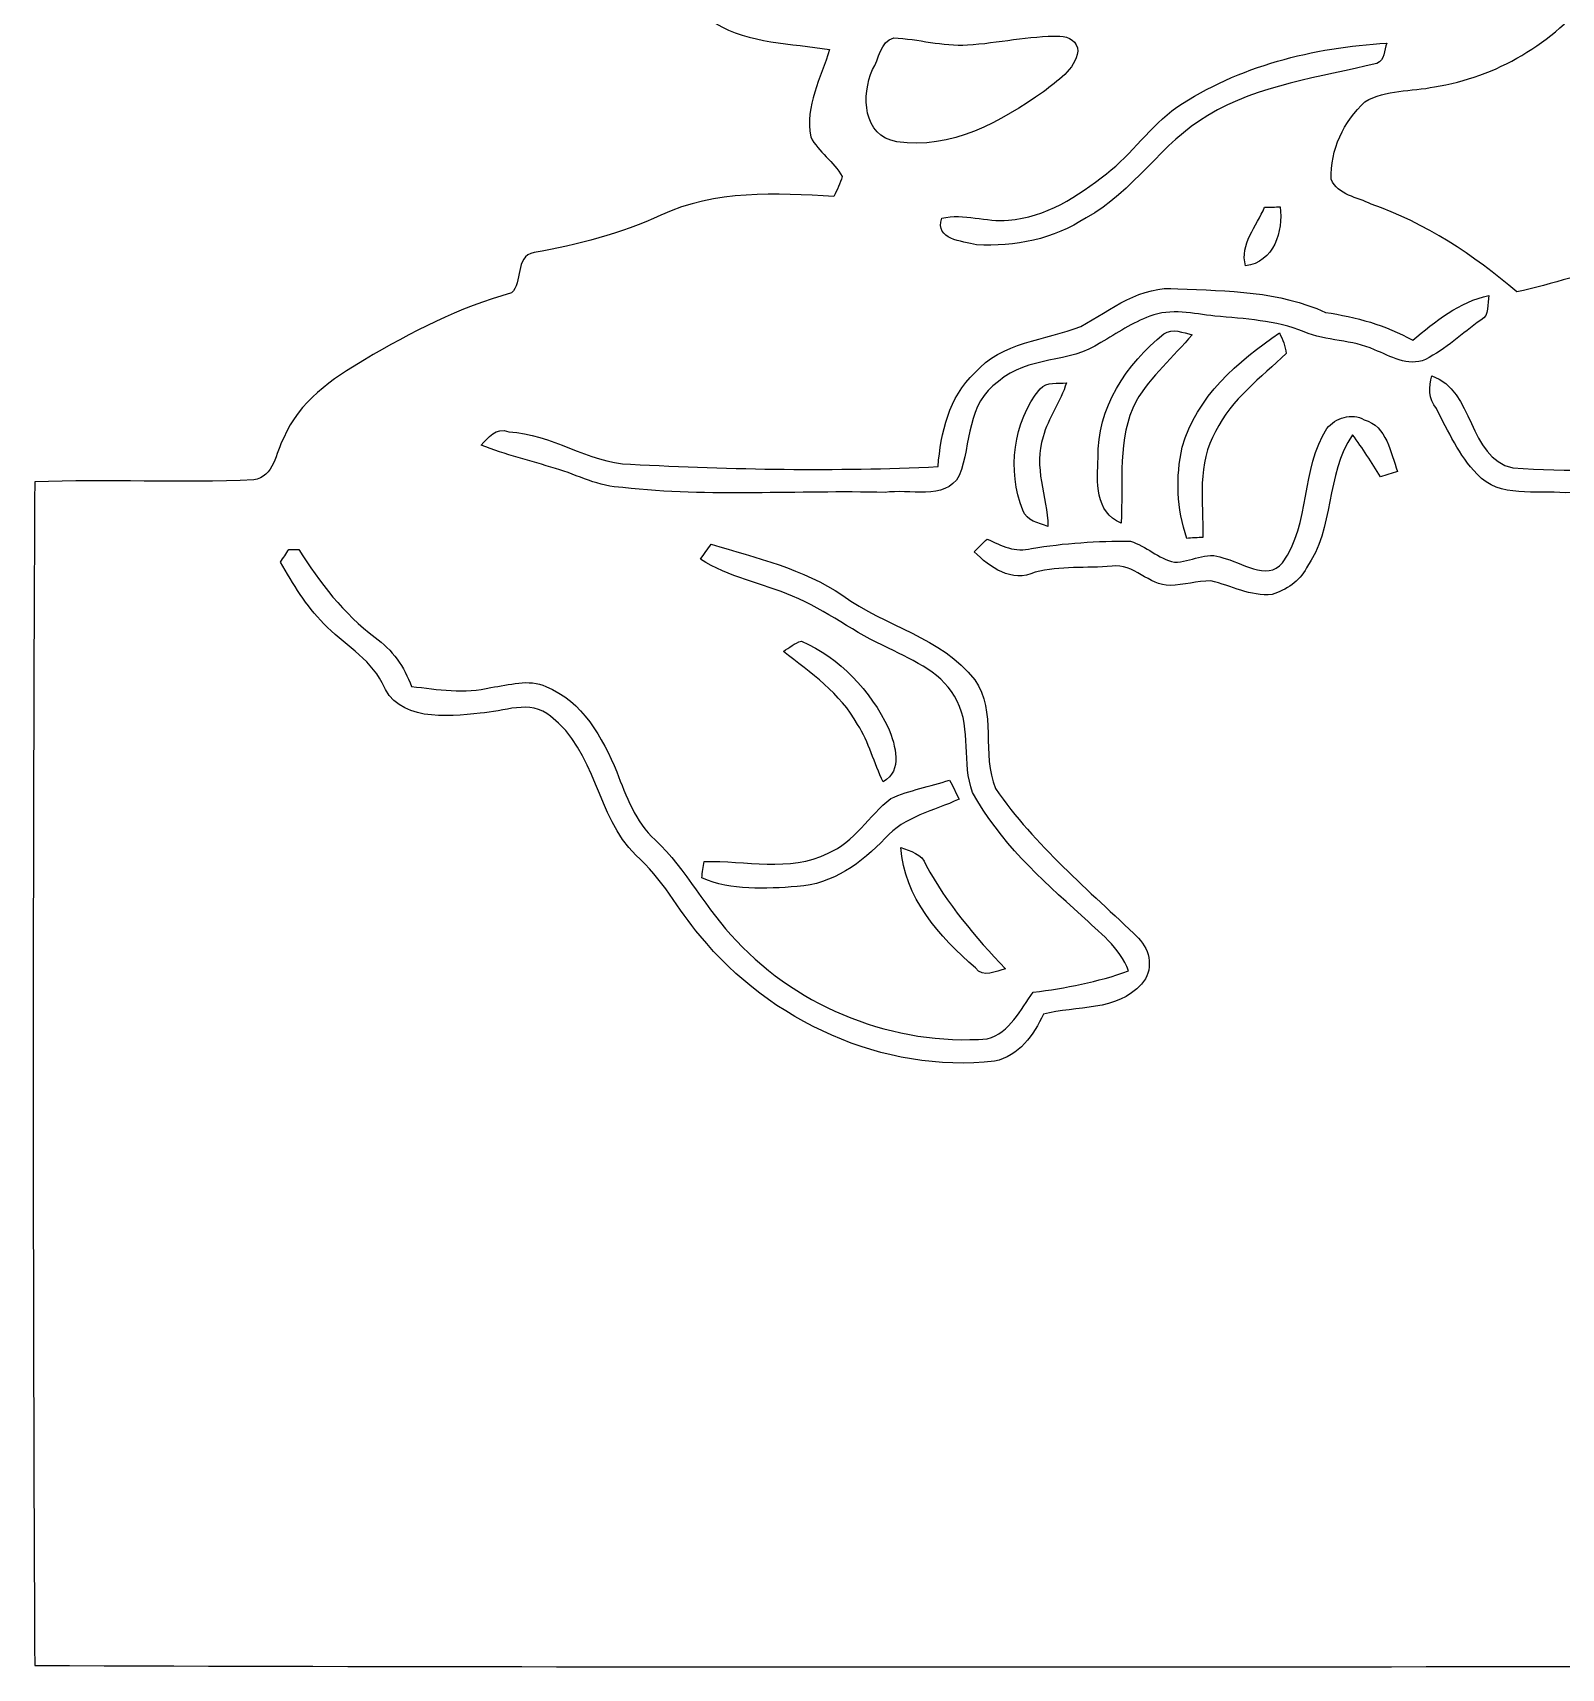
# Model space of a CAD drawing. Header units: centimetres. Extents: x -16.1 to 16.1, y -15.5 to 15.5.
# Drawn here: x -16.11 to -1.93, y -15.48 to -0.3 of the extents above; entities that cross this region are included whole.
import ezdxf

# ---------------------------------------------------------------- set-up
doc = ezdxf.new("R2010")
doc.units = ezdxf.units.CM
doc.header["$MEASUREMENT"] = 0
doc.layers.add('Camada 1', color=7, linetype='Continuous')

msp = doc.modelspace()

# ---------------------------------------------------------------- linework, layer by layer
at = {"layer": 'Camada 1', "color": 156}
for points, knots in [([(-9.98855, 15.38499), (-9.76771, 15.51869), (-9.45586, 15.45837), (-9.28652, 15.26716), (-9.28652, 15.26716), (-9.16023, 15.10277), (-9.20785, 14.87946), (-9.2583, 14.69425), (-9.2583, 14.69425), (-9.28476, 14.60923), (-9.29464, 14.48682), (-9.18704, 14.45119), (-9.18704, 14.45119), (-8.93551, 14.3256), (-8.67339, 14.10088), (-8.37494, 14.16438), (-8.37494, 14.16438), (-8.06768, 14.33301), (-7.80486, 14.58983), (-7.46442, 14.69707), (-7.46442, 14.69707), (-7.14551, 14.79656), (-6.75534, 14.51292), (-6.82978, 14.16509), (-6.82978, 14.16509), (-6.87388, 13.99011), (-6.97124, 13.83347), (-7.02451, 13.66097), (-7.02451, 13.66097), (-6.50804, 13.47294), (-5.95842, 13.41614), (-5.41655, 13.34805), (-5.41655, 13.34805), (-4.32788, 13.2267), (-3.22368, 13.23834), (-2.13889, 13.39427), (-2.13889, 13.39427), (-1.93322, 13.42743), (-1.72403, 13.46235), (-1.5307, 13.54455), (-1.5307, 13.54455), (-1.54764, 13.77103), (-1.70109, 14.01833), (-1.57127, 14.23529), (-1.57127, 14.23529), (-1.47849, 14.49317), (-1.137, 14.59794), (-0.90205, 14.47588), (-0.90205, 14.47588), (-0.63394, 14.34853), (-0.45297, 14.097), (-0.19826, 13.9506), (-0.19826, 13.9506), (0.08467, 13.87828), (0.36019, 14.03809), (0.62301, 14.11958), (0.62301, 14.11958), (0.95109, 14.2173), (0.77929, 14.69602), (1.04528, 14.8657), (1.04528, 14.8657), (1.25483, 14.99411), (1.55893, 14.96836), (1.7212, 14.77433), (1.7212, 14.77433), (1.83444, 14.61523), (1.86866, 14.41944), (1.9371, 14.24058), (1.9371, 14.24058), (1.97767, 14.12946), (2.10714, 14.09982), (2.20133, 14.05149), (2.20133, 14.05149), (3.22509, 13.64227), (3.98216, 12.78784), (4.60904, 11.91013), (4.60904, 11.91013), (5.14632, 11.14813), (5.62151, 10.25878), (5.55272, 9.29534), (5.55272, 9.29534), (5.55978, 9.05792), (5.45606, 8.83602), (5.44089, 8.60249), (5.44089, 8.60249), (5.58976, 8.33967), (5.7912, 8.11001), (5.94007, 7.84648), (5.94007, 7.84648), (6.2484, 7.31802), (6.47912, 6.73171), (6.53979, 6.11964), (6.53979, 6.11964), (6.5465, 5.99405), (6.36235, 5.87798), (6.2678, 5.98593), (6.2678, 5.98593), (6.1281, 6.13939), (6.13763, 6.36976), (6.05931, 6.55355), (6.05931, 6.55355), (5.90338, 7.11764), (5.64586, 7.6521), (5.29978, 8.12341), (5.29978, 8.12341), (5.21476, 8.22537), (5.08212, 8.09801), (5.00274, 8.04933), (5.00274, 8.04933), (4.70888, 7.81367), (4.31765, 7.65457), (3.93841, 7.75123), (3.93841, 7.75123), (3.58881, 7.80556), (3.31082, 8.09307), (3.19687, 8.41834), (3.19687, 8.41834), (3.12314, 8.6293), (3.20887, 8.86989), (3.34892, 9.03393), (3.34892, 9.03393), (3.61527, 9.29746), (4.02872, 9.34932), (4.37762, 9.24525), (4.37762, 9.24525), (4.58682, 9.1948), (4.75932, 9.05369), (4.96394, 8.9916), (4.96394, 8.9916), (5.12762, 8.92387), (5.18054, 9.19057), (5.16643, 9.29534), (5.16643, 9.29534), (5.23381, 9.97726), (4.93536, 10.62567), (4.60728, 11.20352), (4.60728, 11.20352), (3.99909, 12.14861), (3.28436, 13.10534), (2.25072, 13.61158), (2.25072, 13.61158), (2.16076, 13.66273), (2.00519, 13.68989), (1.96427, 13.56395), (1.96427, 13.56395), (1.86373, 13.17484), (1.79388, 12.77549), (1.64112, 12.4012), (1.64112, 12.4012), (1.4097, 11.76902), (1.07703, 11.16824), (0.95744, 10.49937), (0.95744, 10.49937), (0.91969, 10.36038), (1.04352, 10.16988), (1.21073, 10.25031), (1.21073, 10.25031), (1.49578, 10.45034), (1.70956, 10.73891), (1.86584, 11.04759), (1.86584, 11.04759), (2.00625, 11.32875), (2.00307, 11.6586), (2.13536, 11.94188), (2.13536, 11.94188), (2.32833, 12.30348), (2.98521, 12.1091), (2.90407, 11.69529), (2.90407, 11.69529), (2.83669, 10.91636), (2.39924, 10.19069), (1.78047, 9.72009), (1.78047, 9.72009), (0.97649, 9.09673), (-0.00353, 8.75912), (-0.82585, 8.16257), (-0.82585, 8.16257), (-1.50495, 7.66939), (-2.21721, 7.15821), (-2.63701, 6.41068), (-2.63701, 6.41068), (-2.71392, 6.27839), (-2.71709, 6.12246), (-2.73509, 5.97464), (-2.73509, 5.97464), (-2.54882, 5.99828), (-2.35973, 6.04132), (-2.20804, 6.1595), (-2.20804, 6.1595), (-1.62701, 6.52886), (-1.18569, 7.06614), (-0.71402, 7.55791), (-0.71402, 7.55791), (-0.17357, 8.122), (0.61913, 8.33261), (1.37019, 8.42469), (1.37019, 8.42469), (1.70109, 7.64963), (1.62631, 6.71301), (1.14335, 6.01733), (1.14335, 6.01733), (0.6985, 5.35552), (-0.07655, 4.95688), (-0.85937, 4.87821), (-0.85937, 4.87821), (-1.2252, 4.83729), (-1.59491, 4.90996), (-1.95898, 4.85422), (-1.95898, 4.85422), (-2.16429, 4.81859), (-2.37631, 4.6669), (-2.39959, 4.44782), (-2.39959, 4.44782), (-2.42394, 4.13314), (-2.38478, 3.80929), (-2.27118, 3.51331), (-2.27118, 3.51331), (-2.08668, 3.07834), (-1.66088, 2.80882), (-1.46191, 2.38231), (-1.46191, 2.38231), (-1.10384, 1.65135), (-1.15499, 0.71579), (-1.64289, 0.05503), (-1.64289, 0.05503), (-1.99637, -0.40323), (-2.53083, -0.71826), (-3.10303, -0.8061), (-3.10303, -0.8061), (-3.31717, -0.85266), (-3.55565, -0.82691), (-3.74791, -0.94615), (-3.74791, -0.94615), (-3.94688, -1.12501), (-4.06929, -1.39488), (-4.06259, -1.66441), (-4.06259, -1.66441), (-4.00226, -1.81222), (-3.81635, -1.82986), (-3.69006, -1.89512), (-3.69006, -1.89512), (-3.18629, -2.06904), (-2.74108, -2.36784), (-2.33751, -2.71074), (-2.33751, -2.71074), (-2.00589, -2.64125), (-1.68839, -2.51636), (-1.35255, -2.46451), (-1.35255, -2.46451), (-1.19204, -2.4257), (-1.01212, -2.43734), (-0.87348, -2.33574), (-0.87348, -2.33574), (-0.62653, -2.12337), (-0.64735, -1.76742), (-0.55809, -1.48061), (-0.55809, -1.48061), (-0.47308, -1.05904), (-0.24659, -0.62865), (-0.39864, -0.19191), (-0.39864, -0.19191), (-0.44521, -0.0762), (-0.43462, 0.07938), (-0.5401, 0.16334), (-0.5401, 0.16334), (-0.63041, 0.23566), (-0.73731, 0.28293), (-0.83714, 0.34008), (-0.83714, 0.34008), (-0.87665, 1.09784), (-0.83679, 1.94098), (-0.33161, 2.55376), (-0.33161, 2.55376), (-0.22119, 2.72203), (-0.19685, 2.92947), (-0.10583, 3.10762), (-0.10583, 3.10762), (0.12982, 3.58211), (0.47166, 4.00897), (0.90558, 4.31588), (0.90558, 4.31588), (1.62666, 4.85281), (2.54423, 5.08212), (3.435, 5.05601), (3.435, 5.05601), (4.79566, 4.93254), (6.12704, 4.28766), (7.00299, 3.22792), (7.00299, 3.22792), (7.61612, 2.50155), (8.00453, 1.60232), (8.18127, 0.67204), (8.18127, 0.67204), (8.20737, 0.50588), (8.25712, 0.34114), (8.34849, 0.19791), (8.34849, 0.19791), (8.55557, 0.0314), (8.83814, 0.0949), (9.08297, 0.09243), (9.08297, 0.09243), (9.46432, 0.11324), (9.80122, 0.30692), (10.15682, 0.42333), (10.15682, 0.42333), (10.34203, 0.4759), (10.50325, 0.2921), (10.53006, 0.12277), (10.53006, 0.12277), (10.64719, -0.18239), (10.38401, -0.44521), (10.25172, -0.68792), (10.25172, -0.68792), (10.31487, -0.85443), (10.49972, -0.97649), (10.48314, -1.16946), (10.48314, -1.16946), (10.42811, -1.44463), (10.22279, -1.65594), (10.027, -1.84185), (10.027, -1.84185), (9.67634, -2.16182), (9.28264, -2.43099), (8.8706, -2.66524), (8.8706, -2.66524), (8.77641, -2.71392), (8.71714, -2.80388), (8.66352, -2.89207), (8.66352, -2.89207), (9.03817, -3.08681), (9.39341, -3.32775), (9.78817, -3.4798), (9.78817, -3.4798), (9.84991, -3.44311), (9.92364, -3.38526), (9.91235, -3.30447), (9.91235, -3.30447), (9.90459, -3.02119), (9.80475, -2.71639), (9.92681, -2.44757), (9.92681, -2.44757), (10.17094, -2.24649), (10.43658, -2.06728), (10.64683, -1.82704), (10.64683, -1.82704), (10.91494, -1.56069), (11.05852, -1.18604), (11.3725, -0.96379), (11.3725, -0.96379), (11.57287, -0.83361), (11.59228, -0.57432), (11.65542, -0.36583), (11.65542, -0.36583), (11.71469, 0.0441), (11.73868, 0.49989), (11.52278, 0.87101), (11.52278, 0.87101), (11.35697, 1.17475), (11.07793, 1.39241), (10.87755, 1.6697), (10.87755, 1.6697), (10.74949, 1.87219), (10.83522, 2.14136), (11.02219, 2.27789), (11.02219, 2.27789), (11.35133, 2.52377), (11.84839, 2.56858), (12.1793, 2.30046), (12.1793, 2.30046), (12.47704, 2.05775), (12.57124, 1.65594), (12.61745, 1.29293), (12.61745, 1.29293), (12.68201, 0.89429), (12.63332, 0.45685), (12.88944, 0.11324), (12.88944, 0.11324), (13.32618, 0.248), (13.68213, 0.5775), (14.14851, 0.63571), (14.14851, 0.63571), (14.65721, 0.74895), (15.17121, 0.32597), (15.23647, -0.17392), (15.23647, -0.17392), (15.25094, -0.30268), (15.26434, -0.4318), (15.27669, -0.56162), (15.27669, -0.56162), (15.41251, -0.66887), (15.56667, -0.77294), (15.62806, -0.94509), (15.62806, -0.94509), (15.68203, -1.10772), (15.66404, -1.28446), (15.70672, -1.45062), (15.70672, -1.45062), (15.83866, -1.62525), (16.06374, -1.77341), (16.0468, -2.02353), (16.0468, -2.02353), (16.0147, -2.17346), (15.96178, -2.31846), (15.92827, -2.46839), (15.92827, -2.46839), (15.88664, -2.673), (15.94802, -2.90301), (15.81961, -3.08434), (15.81961, -3.08434), (15.4626, -3.57152), (14.82937, -3.83081), (14.23176, -3.73133), (14.23176, -3.73133), (14.11922, -3.88691), (14.00563, -4.04178), (13.91038, -4.20829), (13.91038, -4.20829), (13.84653, -4.30142), (13.9319, -4.43406), (14.03667, -4.44429), (14.03667, -4.44429), (14.70096, -4.49121), (15.36771, -4.45241), (16.03375, -4.46229), (16.03375, -4.46229), (16.04257, -6.01451), (16.008, -7.56779), (16.06867, -9.11931), (16.06867, -9.11931), (16.06515, -11.23209), (16.07855, -13.34523), (16.06162, -15.45802), (16.06162, -15.45802), (12.23081, -15.48447), (8.39929, -15.4619), (4.56847, -15.46931), (4.56847, -15.46931), (-2.31881, -15.4619), (-9.20609, -15.48377), (-16.09337, -15.45837), (-16.09337, -15.45837), (-16.11171, -11.79689), (-16.11171, -8.1347), (-16.09337, -4.47322), (-16.09337, -4.47322), (-15.41639, -4.44535), (-14.73764, -4.48627), (-14.06102, -4.45452), (-14.06102, -4.45452), (-13.87263, -4.42419), (-13.85605, -4.2037), (-13.78268, -4.06365), (-13.78268, -4.06365), (-13.64086, -3.72886), (-13.33394, -3.51578), (-13.03161, -3.33939), (-13.03161, -3.33939), (-12.60158, -3.08469), (-12.15284, -2.85256), (-11.66918, -2.71956), (-11.66918, -2.71956), (-11.55912, -2.62784), (-11.64378, -2.37949), (-11.45822, -2.34456), (-11.45822, -2.34456), (-11.05429, -2.27224), (-10.65565, -2.17099), (-10.28136, -1.99778), (-10.28136, -1.99778), (-9.78006, -1.76389), (-9.21314, -1.79246), (-8.67586, -1.82316), (-8.67586, -1.82316), (-8.64835, -1.76283), (-8.6173, -1.70356), (-8.60072, -1.63936), (-8.60072, -1.63936), (-8.67304, -1.49825), (-8.82191, -1.41323), (-8.89212, -1.27106), (-8.89212, -1.27106), (-8.94821, -0.98354), (-8.79475, -0.72531), (-8.71784, -0.46038), (-8.71784, -0.46038), (-9.07415, -0.40146), (-9.45833, -0.40781), (-9.77794, -0.21661), (-9.77794, -0.21661), (-10.10426, -0.01729), (-10.24855, 0.38982), (-10.20763, 0.75812), (-10.20763, 0.75812), (-10.21433, 0.9906), (-10.08309, 1.19733), (-10.0905, 1.42981), (-10.0905, 1.42981), (-10.07921, 1.73249), (-10.2048, 2.05811), (-10.07145, 2.34633), (-10.07145, 2.34633), (-9.96174, 2.62114), (-9.70562, 2.80952), (-9.43363, 2.90618), (-9.43363, 2.90618), (-9.18034, 2.97427), (-8.91469, 2.9718), (-8.65893, 3.02754), (-8.65893, 3.02754), (-8.68609, 3.34857), (-8.74007, 3.67101), (-8.72173, 3.9938), (-8.72173, 3.9938), (-8.69491, 4.34164), (-8.49383, 4.63091), (-8.38941, 4.95406), (-8.38941, 4.95406), (-8.77605, 5.13927), (-9.19727, 5.27932), (-9.4996, 5.59929), (-9.4996, 5.59929), (-10.16, 6.19019), (-10.23232, 7.20407), (-9.93563, 7.99606), (-9.93563, 7.99606), (-9.90071, 8.11071), (-9.78006, 8.1855), (-9.66188, 8.15375), (-9.66188, 8.15375), (-9.20291, 8.06309), (-8.75453, 7.90222), (-8.34954, 7.66657), (-8.34954, 7.66657), (-7.9442, 7.41645), (-7.72901, 6.97018), (-7.38188, 6.65762), (-7.38188, 6.65762), (-7.26934, 6.55249), (-7.10494, 6.61599), (-6.96877, 6.62517), (-6.96877, 6.62517), (-7.00652, 6.80826), (-7.09119, 6.97548), (-7.19349, 7.12999), (-7.19349, 7.12999), (-7.50111, 7.56744), (-7.88529, 7.94209), (-8.26241, 8.31815), (-8.26241, 8.31815), (-9.06674, 9.11684), (-10.11767, 9.61884), (-10.89166, 10.45175), (-10.89166, 10.45175), (-11.37497, 10.9788), (-11.62085, 11.68717), (-11.64555, 12.3952), (-11.64555, 12.3952), (-11.65296, 12.65555), (-11.39296, 12.87709), (-11.13508, 12.81818), (-11.13508, 12.81818), (-10.96045, 12.79102), (-10.81405, 12.63332), (-10.80241, 12.45623), (-10.80241, 12.45623), (-10.77207, 11.97786), (-10.69164, 11.47904), (-10.40271, 11.08181), (-10.40271, 11.08181), (-10.3064, 10.96363), (-10.22244, 10.80876), (-10.07039, 10.75443), (-10.07039, 10.75443), (-9.99102, 10.76607), (-9.91764, 10.8017), (-9.84356, 10.83063), (-9.84356, 10.83063), (-9.86367, 11.93553), (-10.42988, 12.94977), (-10.41576, 14.05819), (-10.41576, 14.05819), (-10.42599, 14.19084), (-10.38789, 14.43743), (-10.5791, 14.46706), (-10.5791, 14.46706), (-11.68083, 14.56761), (-12.81218, 14.03526), (-13.45918, 13.14168), (-13.45918, 13.14168), (-13.67084, 12.83723), (-13.843, 12.47457), (-13.83065, 12.09604), (-13.83065, 12.09604), (-13.50116, 12.08793), (-13.18754, 12.27772), (-12.85699, 12.19094), (-12.85699, 12.19094), (-12.40296, 12.09922), (-12.14508, 11.54959), (-12.29254, 11.12802), (-12.29254, 11.12802), (-12.46858, 10.72903), (-12.97234, 10.63449), (-13.3537, 10.74208), (-13.3537, 10.74208), (-13.63768, 10.80417), (-13.83947, 11.02325), (-14.08571, 11.15977), (-14.08571, 11.15977), (-14.3764, 10.78512), (-14.61558, 10.29406), (-14.46495, 9.81181), (-14.46495, 9.81181), (-14.41556, 9.65306), (-14.37499, 9.43645), (-14.19931, 9.37331), (-14.19931, 9.37331), (-13.92308, 9.46397), (-13.67508, 9.65659), (-13.37275, 9.66505), (-13.37275, 9.66505), (-12.97658, 9.71691), (-12.51938, 9.40117), (-12.5409, 8.97678), (-12.5409, 8.97678), (-12.49998, 8.71326), (-12.71164, 8.49066), (-12.92684, 8.37424), (-12.92684, 8.37424), (-13.25774, 8.21831), (-13.61334, 8.4388), (-13.95483, 8.36366), (-13.95483, 8.36366), (-13.67825, 7.56991), (-12.83582, 7.17762), (-12.47105, 6.43819), (-12.47105, 6.43819), (-12.2047, 5.97288), (-12.15461, 5.41549), (-12.19694, 4.89021), (-12.19694, 4.89021), (-12.2555, 4.4891), (-12.44847, 4.09751), (-12.76491, 3.83893), (-12.76491, 3.83893), (-12.87392, 3.74791), (-13.00268, 3.84986), (-13.10675, 3.89537), (-13.10675, 3.89537), (-12.95718, 4.20864), (-12.66754, 4.45876), (-12.61463, 4.81471), (-12.61463, 4.81471), (-12.49186, 5.34741), (-12.60299, 5.91503), (-12.88027, 6.38034), (-12.88027, 6.38034), (-13.28773, 7.00899), (-13.97212, 7.41362), (-14.30726, 8.09554), (-14.30726, 8.09554), (-14.48364, 8.39082), (-14.33301, 8.77817), (-14.5348, 9.06216), (-14.5348, 9.06216), (-14.71048, 9.34156), (-14.85688, 9.64918), (-14.88793, 9.98185), (-14.88793, 9.98185), (-14.94473, 10.43905), (-14.76657, 10.89201), (-14.4967, 11.25291), (-14.4967, 11.25291), (-14.42473, 11.36368), (-14.32207, 11.45681), (-14.27057, 11.58064), (-14.27057, 11.58064), (-14.22718, 11.8043), (-14.26316, 12.0336), (-14.22823, 12.25867), (-14.22823, 12.25867), (-14.14992, 12.87498), (-13.78867, 13.42072), (-13.36075, 13.85464), (-13.36075, 13.85464), (-12.69189, 14.48929), (-11.77784, 14.88334), (-10.84827, 14.85406), (-10.84827, 14.85406), (-10.68846, 14.87276), (-10.51278, 14.81208), (-10.35897, 14.87346), (-10.35897, 14.87346), (-10.21327, 15.02551), (-10.15612, 15.25164), (-9.98855, 15.38499), (-9.98855, 15.38499), (-9.98855, 15.38499), (-9.98855, 15.38499), (-9.98855, 15.38499)], [0, 0, 0, 0, 0.00568182, 0.00568182, 0.00568182, 0.00568182, 0.01136364, 0.01136364, 0.01136364, 0.01136364, 0.01704545, 0.01704545, 0.01704545, 0.01704545, 0.02272727, 0.02272727, 0.02272727, 0.02272727, 0.02840909, 0.02840909, 0.02840909, 0.02840909, 0.03409091, 0.03409091, 0.03409091, 0.03409091, 0.03977273, 0.03977273, 0.03977273, 0.03977273, 0.04545455, 0.04545455, 0.04545455, 0.04545455, 0.05113636, 0.05113636, 0.05113636, 0.05113636, 0.05681818, 0.05681818, 0.05681818, 0.05681818, 0.0625, 0.0625, 0.0625, 0.0625, 0.06818182, 0.06818182, 0.06818182, 0.06818182, 0.07386364, 0.07386364, 0.07386364, 0.07386364, 0.07954545, 0.07954545, 0.07954545, 0.07954545, 0.08522727, 0.08522727, 0.08522727, 0.08522727, 0.09090909, 0.09090909, 0.09090909, 0.09090909, 0.09659091, 0.09659091, 0.09659091, 0.09659091, 0.10227273, 0.10227273, 0.10227273, 0.10227273, 0.10795455, 0.10795455, 0.10795455, 0.10795455, 0.11363636, 0.11363636, 0.11363636, 0.11363636, 0.11931818, 0.11931818, 0.11931818, 0.11931818, 0.125, 0.125, 0.125, 0.125, 0.13068182, 0.13068182, 0.13068182, 0.13068182, 0.13636364, 0.13636364, 0.13636364, 0.13636364, 0.14204545, 0.14204545, 0.14204545, 0.14204545, 0.14772727, 0.14772727, 0.14772727, 0.14772727, 0.15340909, 0.15340909, 0.15340909, 0.15340909, 0.15909091, 0.15909091, 0.15909091, 0.15909091, 0.16477273, 0.16477273, 0.16477273, 0.16477273, 0.17045455, 0.17045455, 0.17045455, 0.17045455, 0.17613636, 0.17613636, 0.17613636, 0.17613636, 0.18181818, 0.18181818, 0.18181818, 0.18181818, 0.1875, 0.1875, 0.1875, 0.1875, 0.19318182, 0.19318182, 0.19318182, 0.19318182, 0.19886364, 0.19886364, 0.19886364, 0.19886364, 0.20454545, 0.20454545, 0.20454545, 0.20454545, 0.21022727, 0.21022727, 0.21022727, 0.21022727, 0.21590909, 0.21590909, 0.21590909, 0.21590909, 0.22159091, 0.22159091, 0.22159091, 0.22159091, 0.22727273, 0.22727273, 0.22727273, 0.22727273, 0.23295455, 0.23295455, 0.23295455, 0.23295455, 0.23863636, 0.23863636, 0.23863636, 0.23863636, 0.24431818, 0.24431818, 0.24431818, 0.24431818, 0.25, 0.25, 0.25, 0.25, 0.25568182, 0.25568182, 0.25568182, 0.25568182, 0.26136364, 0.26136364, 0.26136364, 0.26136364, 0.26704545, 0.26704545, 0.26704545, 0.26704545, 0.27272727, 0.27272727, 0.27272727, 0.27272727, 0.27840909, 0.27840909, 0.27840909, 0.27840909, 0.28409091, 0.28409091, 0.28409091, 0.28409091, 0.28977273, 0.28977273, 0.28977273, 0.28977273, 0.29545455, 0.29545455, 0.29545455, 0.29545455, 0.30113636, 0.30113636, 0.30113636, 0.30113636, 0.30681818, 0.30681818, 0.30681818, 0.30681818, 0.3125, 0.3125, 0.3125, 0.3125, 0.31818182, 0.31818182, 0.31818182, 0.31818182, 0.32386364, 0.32386364, 0.32386364, 0.32386364, 0.32954545, 0.32954545, 0.32954545, 0.32954545, 0.33522727, 0.33522727, 0.33522727, 0.33522727, 0.34090909, 0.34090909, 0.34090909, 0.34090909, 0.34659091, 0.34659091, 0.34659091, 0.34659091, 0.35227273, 0.35227273, 0.35227273, 0.35227273, 0.35795455, 0.35795455, 0.35795455, 0.35795455, 0.36363636, 0.36363636, 0.36363636, 0.36363636, 0.36931818, 0.36931818, 0.36931818, 0.36931818, 0.375, 0.375, 0.375, 0.375, 0.38068182, 0.38068182, 0.38068182, 0.38068182, 0.38636364, 0.38636364, 0.38636364, 0.38636364, 0.39204545, 0.39204545, 0.39204545, 0.39204545, 0.39772727, 0.39772727, 0.39772727, 0.39772727, 0.40340909, 0.40340909, 0.40340909, 0.40340909, 0.40909091, 0.40909091, 0.40909091, 0.40909091, 0.41477273, 0.41477273, 0.41477273, 0.41477273, 0.42045455, 0.42045455, 0.42045455, 0.42045455, 0.42613636, 0.42613636, 0.42613636, 0.42613636, 0.43181818, 0.43181818, 0.43181818, 0.43181818, 0.4375, 0.4375, 0.4375, 0.4375, 0.44318182, 0.44318182, 0.44318182, 0.44318182, 0.44886364, 0.44886364, 0.44886364, 0.44886364, 0.45454545, 0.45454545, 0.45454545, 0.45454545, 0.46022727, 0.46022727, 0.46022727, 0.46022727, 0.46590909, 0.46590909, 0.46590909, 0.46590909, 0.47159091, 0.47159091, 0.47159091, 0.47159091, 0.47727273, 0.47727273, 0.47727273, 0.47727273, 0.48295455, 0.48295455, 0.48295455, 0.48295455, 0.48863636, 0.48863636, 0.48863636, 0.48863636, 0.49431818, 0.49431818, 0.49431818, 0.49431818, 0.5, 0.5, 0.5, 0.5, 0.50568182, 0.50568182, 0.50568182, 0.50568182, 0.51136364, 0.51136364, 0.51136364, 0.51136364, 0.51704545, 0.51704545, 0.51704545, 0.51704545, 0.52272727, 0.52272727, 0.52272727, 0.52272727, 0.52840909, 0.52840909, 0.52840909, 0.52840909, 0.53409091, 0.53409091, 0.53409091, 0.53409091, 0.53977273, 0.53977273, 0.53977273, 0.53977273, 0.54545455, 0.54545455, 0.54545455, 0.54545455, 0.55113636, 0.55113636, 0.55113636, 0.55113636, 0.55681818, 0.55681818, 0.55681818, 0.55681818, 0.5625, 0.5625, 0.5625, 0.5625, 0.56818182, 0.56818182, 0.56818182, 0.56818182, 0.57386364, 0.57386364, 0.57386364, 0.57386364, 0.57954545, 0.57954545, 0.57954545, 0.57954545, 0.58522727, 0.58522727, 0.58522727, 0.58522727, 0.59090909, 0.59090909, 0.59090909, 0.59090909, 0.59659091, 0.59659091, 0.59659091, 0.59659091, 0.60227273, 0.60227273, 0.60227273, 0.60227273, 0.60795455, 0.60795455, 0.60795455, 0.60795455, 0.61363636, 0.61363636, 0.61363636, 0.61363636, 0.61931818, 0.61931818, 0.61931818, 0.61931818, 0.625, 0.625, 0.625, 0.625, 0.63068182, 0.63068182, 0.63068182, 0.63068182, 0.63636364, 0.63636364, 0.63636364, 0.63636364, 0.64204545, 0.64204545, 0.64204545, 0.64204545, 0.64772727, 0.64772727, 0.64772727, 0.64772727, 0.65340909, 0.65340909, 0.65340909, 0.65340909, 0.65909091, 0.65909091, 0.65909091, 0.65909091, 0.66477273, 0.66477273, 0.66477273, 0.66477273, 0.67045455, 0.67045455, 0.67045455, 0.67045455, 0.67613636, 0.67613636, 0.67613636, 0.67613636, 0.68181818, 0.68181818, 0.68181818, 0.68181818, 0.6875, 0.6875, 0.6875, 0.6875, 0.69318182, 0.69318182, 0.69318182, 0.69318182, 0.69886364, 0.69886364, 0.69886364, 0.69886364, 0.70454545, 0.70454545, 0.70454545, 0.70454545, 0.71022727, 0.71022727, 0.71022727, 0.71022727, 0.71590909, 0.71590909, 0.71590909, 0.71590909, 0.72159091, 0.72159091, 0.72159091, 0.72159091, 0.72727273, 0.72727273, 0.72727273, 0.72727273, 0.73295455, 0.73295455, 0.73295455, 0.73295455, 0.73863636, 0.73863636, 0.73863636, 0.73863636, 0.74431818, 0.74431818, 0.74431818, 0.74431818, 0.75, 0.75, 0.75, 0.75, 0.75568182, 0.75568182, 0.75568182, 0.75568182, 0.76136364, 0.76136364, 0.76136364, 0.76136364, 0.76704545, 0.76704545, 0.76704545, 0.76704545, 0.77272727, 0.77272727, 0.77272727, 0.77272727, 0.77840909, 0.77840909, 0.77840909, 0.77840909, 0.78409091, 0.78409091, 0.78409091, 0.78409091, 0.78977273, 0.78977273, 0.78977273, 0.78977273, 0.79545455, 0.79545455, 0.79545455, 0.79545455, 0.80113636, 0.80113636, 0.80113636, 0.80113636, 0.80681818, 0.80681818, 0.80681818, 0.80681818, 0.8125, 0.8125, 0.8125, 0.8125, 0.81818182, 0.81818182, 0.81818182, 0.81818182, 0.82386364, 0.82386364, 0.82386364, 0.82386364, 0.82954545, 0.82954545, 0.82954545, 0.82954545, 0.83522727, 0.83522727, 0.83522727, 0.83522727, 0.84090909, 0.84090909, 0.84090909, 0.84090909, 0.84659091, 0.84659091, 0.84659091, 0.84659091, 0.85227273, 0.85227273, 0.85227273, 0.85227273, 0.85795455, 0.85795455, 0.85795455, 0.85795455, 0.86363636, 0.86363636, 0.86363636, 0.86363636, 0.86931818, 0.86931818, 0.86931818, 0.86931818, 0.875, 0.875, 0.875, 0.875, 0.88068182, 0.88068182, 0.88068182, 0.88068182, 0.88636364, 0.88636364, 0.88636364, 0.88636364, 0.89204545, 0.89204545, 0.89204545, 0.89204545, 0.89772727, 0.89772727, 0.89772727, 0.89772727, 0.90340909, 0.90340909, 0.90340909, 0.90340909, 0.90909091, 0.90909091, 0.90909091, 0.90909091, 0.91477273, 0.91477273, 0.91477273, 0.91477273, 0.92045455, 0.92045455, 0.92045455, 0.92045455, 0.92613636, 0.92613636, 0.92613636, 0.92613636, 0.93181818, 0.93181818, 0.93181818, 0.93181818, 0.9375, 0.9375, 0.9375, 0.9375, 0.94318182, 0.94318182, 0.94318182, 0.94318182, 0.94886364, 0.94886364, 0.94886364, 0.94886364, 0.95454545, 0.95454545, 0.95454545, 0.95454545, 0.96022727, 0.96022727, 0.96022727, 0.96022727, 0.96590909, 0.96590909, 0.96590909, 0.96590909, 0.97159091, 0.97159091, 0.97159091, 0.97159091, 0.97727273, 0.97727273, 0.97727273, 0.97727273, 0.98295455, 0.98295455, 0.98295455, 0.98295455, 0.98863636, 0.98863636, 0.98863636, 0.98863636, 1, 1, 1, 1]), ([(-8.12165, -0.35313), (-8.249, -0.38418), (-8.25782, -0.55139), (-8.31744, -0.64699), (-8.31744, -0.64699), (-8.42257, -0.88406), (-8.41022, -1.264), (-8.09131, -1.31621), (-8.09131, -1.31621), (-7.59143, -1.39277), (-7.12505, -1.12924), (-6.73171, -0.85231), (-6.73171, -0.85231), (-6.60576, -0.75036), (-6.43925, -0.65052), (-6.41138, -0.47554), (-6.41138, -0.47554), (-6.4135, -0.38664), (-6.49817, -0.33655), (-6.57895, -0.33655), (-6.57895, -0.33655), (-6.86823, -0.33091), (-7.15081, -0.39934), (-7.43797, -0.41769), (-7.43797, -0.41769), (-7.66868, -0.43215), (-7.8934, -0.36124), (-8.12165, -0.35313), (-8.12165, -0.35313), (-8.12165, -0.35313), (-8.12165, -0.35313), (-8.12165, -0.35313)], [0, 0, 0, 0, 0.11111111, 0.11111111, 0.11111111, 0.11111111, 0.22222222, 0.22222222, 0.22222222, 0.22222222, 0.33333333, 0.33333333, 0.33333333, 0.33333333, 0.44444444, 0.44444444, 0.44444444, 0.44444444, 0.55555556, 0.55555556, 0.55555556, 0.55555556, 0.66666667, 0.66666667, 0.66666667, 0.66666667, 0.77777778, 0.77777778, 0.77777778, 0.77777778, 1, 1, 1, 1]), ([(-5.49522, -0.99624), (-5.74111, -1.17052), (-5.90938, -1.43016), (-6.14751, -1.61361), (-6.14751, -1.61361), (-6.41174, -1.82069), (-6.7123, -2.01965), (-7.05732, -2.04399), (-7.05732, -2.04399), (-7.26334, -2.06622), (-7.47113, -1.9745), (-7.67503, -2.02636), (-7.67503, -2.02636), (-7.74241, -2.2285), (-7.48947, -2.23626), (-7.35295, -2.27259), (-7.35295, -2.27259), (-6.99946, -2.29376), (-6.63434, -2.22003), (-6.33659, -2.02177), (-6.33659, -2.02177), (-5.89456, -1.78611), (-5.63809, -1.32151), (-5.20629, -1.0728), (-5.20629, -1.0728), (-4.7311, -0.78599), (-4.16736, -0.72037), (-3.6382, -0.58879), (-3.6382, -0.58879), (-3.56411, -0.56198), (-3.57223, -0.4632), (-3.54542, -0.40181), (-3.54542, -0.40181), (-4.22698, -0.43956), (-4.92231, -0.61348), (-5.49522, -0.99624), (-5.49522, -0.99624), (-5.49522, -0.99624), (-5.49522, -0.99624), (-5.49522, -0.99624)], [0, 0, 0, 0, 0.09090909, 0.09090909, 0.09090909, 0.09090909, 0.18181818, 0.18181818, 0.18181818, 0.18181818, 0.27272727, 0.27272727, 0.27272727, 0.27272727, 0.36363636, 0.36363636, 0.36363636, 0.36363636, 0.45454545, 0.45454545, 0.45454545, 0.45454545, 0.54545455, 0.54545455, 0.54545455, 0.54545455, 0.63636364, 0.63636364, 0.63636364, 0.63636364, 0.72727273, 0.72727273, 0.72727273, 0.72727273, 0.81818182, 0.81818182, 0.81818182, 0.81818182, 1, 1, 1, 1]), ([(-4.68066, -1.9237), (-4.74804, -2.09903), (-4.9149, -2.26836), (-4.85563, -2.46768), (-4.85563, -2.46768), (-4.59634, -2.43805), (-4.50286, -2.14524), (-4.53602, -1.92088), (-4.53602, -1.92088), (-4.572, -1.92158), (-4.64467, -1.92299), (-4.68066, -1.9237), (-4.68066, -1.9237), (-4.68066, -1.9237), (-4.68066, -1.9237), (-4.68066, -1.9237)], [0, 0, 0, 0, 0.2, 0.2, 0.2, 0.2, 0.4, 0.4, 0.4, 0.4, 0.6, 0.6, 0.6, 0.6, 1, 1, 1, 1]), ([(-6.38351, -3.03036), (-6.71548, -3.16265), (-7.12188, -3.16971), (-7.36812, -3.46251), (-7.36812, -3.46251), (-7.61189, -3.68688), (-7.68385, -4.01638), (-7.71031, -4.33105), (-7.71031, -4.33105), (-8.6614, -4.37727), (-9.61461, -4.35963), (-10.56499, -4.30918), (-10.56499, -4.30918), (-10.96257, -4.29824), (-11.29489, -4.02378), (-11.69317, -4.00897), (-11.69317, -4.00897), (-11.81911, -3.95993), (-11.87979, -4.06541), (-11.95035, -4.13209), (-11.95035, -4.13209), (-11.72563, -4.22063), (-11.49103, -4.27884), (-11.25961, -4.34834), (-11.25961, -4.34834), (-11.05253, -4.41149), (-10.85638, -4.51908), (-10.63519, -4.52614), (-10.63519, -4.52614), (-9.82768, -4.61786), (-9.01241, -4.54801), (-8.20173, -4.572), (-8.20173, -4.572), (-7.98371, -4.53355), (-7.64611, -4.65561), (-7.51276, -4.41466), (-7.51276, -4.41466), (-7.40022, -4.11868), (-7.44679, -3.74156), (-7.14834, -3.54154), (-7.14834, -3.54154), (-6.87811, -3.29883), (-6.48723, -3.37891), (-6.19972, -3.17994), (-6.19972, -3.17994), (-6.05014, -3.09421), (-5.90656, -2.99473), (-5.74393, -2.93476), (-5.74393, -2.93476), (-5.54814, -2.85891), (-5.34176, -2.91289), (-5.14209, -2.93441), (-5.14209, -2.93441), (-4.86339, -2.96051), (-4.57659, -2.97356), (-4.31377, -3.0794), (-4.31377, -3.0794), (-4.10492, -3.1683), (-3.8668, -3.15066), (-3.66007, -3.24697), (-3.66007, -3.24697), (-3.51084, -3.30553), (-3.35386, -3.40783), (-3.18594, -3.33693), (-3.18594, -3.33693), (-2.99967, -3.23956), (-2.84268, -3.09492), (-2.67441, -2.97074), (-2.67441, -2.97074), (-2.58657, -2.9277), (-2.61514, -2.8194), (-2.59856, -2.74214), (-2.59856, -2.74214), (-2.87196, -2.80176), (-3.09527, -2.98485), (-3.30553, -3.15912), (-3.30553, -3.15912), (-3.55529, -3.01413), (-3.83187, -2.94428), (-4.11409, -2.90019), (-4.11409, -2.90019), (-4.54343, -2.70228), (-5.02144, -2.70087), (-5.48499, -2.68111), (-5.48499, -2.68111), (-5.82683, -2.64478), (-6.10447, -2.87655), (-6.38351, -3.03036), (-6.38351, -3.03036), (-6.38351, -3.03036), (-6.38351, -3.03036), (-6.38351, -3.03036)], [0, 0, 0, 0, 0.04166667, 0.04166667, 0.04166667, 0.04166667, 0.08333333, 0.08333333, 0.08333333, 0.08333333, 0.125, 0.125, 0.125, 0.125, 0.16666667, 0.16666667, 0.16666667, 0.16666667, 0.20833333, 0.20833333, 0.20833333, 0.20833333, 0.25, 0.25, 0.25, 0.25, 0.29166667, 0.29166667, 0.29166667, 0.29166667, 0.33333333, 0.33333333, 0.33333333, 0.33333333, 0.375, 0.375, 0.375, 0.375, 0.41666667, 0.41666667, 0.41666667, 0.41666667, 0.45833333, 0.45833333, 0.45833333, 0.45833333, 0.5, 0.5, 0.5, 0.5, 0.54166667, 0.54166667, 0.54166667, 0.54166667, 0.58333333, 0.58333333, 0.58333333, 0.58333333, 0.625, 0.625, 0.625, 0.625, 0.66666667, 0.66666667, 0.66666667, 0.66666667, 0.70833333, 0.70833333, 0.70833333, 0.70833333, 0.75, 0.75, 0.75, 0.75, 0.79166667, 0.79166667, 0.79166667, 0.79166667, 0.83333333, 0.83333333, 0.83333333, 0.83333333, 0.875, 0.875, 0.875, 0.875, 0.91666667, 0.91666667, 0.91666667, 0.91666667, 1, 1, 1, 1]), ([(-0.99554, -2.76049), (-1.10913, -3.27836), (-0.99695, -3.79483), (-0.85337, -4.29154), (-0.85337, -4.29154), (-1.35396, -4.38679), (-1.86937, -4.37339), (-2.37525, -4.34411), (-2.37525, -4.34411), (-2.79647, -4.2485), (-2.73191, -3.62091), (-3.12738, -3.48827), (-3.12738, -3.48827), (-3.15771, -3.58987), (-3.16089, -3.70311), (-3.08504, -3.7913), (-3.08504, -3.7913), (-2.97568, -4.00262), (-2.87655, -4.2291), (-2.70757, -4.40126), (-2.70757, -4.40126), (-2.50084, -4.63162), (-2.15829, -4.54413), (-1.88771, -4.57482), (-1.88771, -4.57482), (-1.49472, -4.54272), (-1.04281, -4.65949), (-0.69533, -4.42066), (-0.69533, -4.42066), (-0.55421, -4.2612), (-0.69215, -4.04036), (-0.72954, -3.87138), (-0.72954, -3.87138), (-0.86854, -3.53272), (-0.82303, -3.16301), (-0.83644, -2.80776), (-0.83644, -2.80776), (-0.88971, -2.79188), (-0.94298, -2.77566), (-0.99554, -2.76049), (-0.99554, -2.76049), (-0.99554, -2.76049), (-0.99554, -2.76049), (-0.99554, -2.76049)], [0, 0, 0, 0, 0.08333333, 0.08333333, 0.08333333, 0.08333333, 0.16666667, 0.16666667, 0.16666667, 0.16666667, 0.25, 0.25, 0.25, 0.25, 0.33333333, 0.33333333, 0.33333333, 0.33333333, 0.41666667, 0.41666667, 0.41666667, 0.41666667, 0.5, 0.5, 0.5, 0.5, 0.58333333, 0.58333333, 0.58333333, 0.58333333, 0.66666667, 0.66666667, 0.66666667, 0.66666667, 0.75, 0.75, 0.75, 0.75, 0.83333333, 0.83333333, 0.83333333, 0.83333333, 1, 1, 1, 1]), ([(-5.6134, -3.09915), (-5.96159, -3.37502), (-6.23676, -3.79236), (-6.22371, -4.25097), (-6.22371, -4.25097), (-6.23817, -4.46617), (-6.25299, -4.75897), (-6.01098, -4.85528), (-6.01098, -4.85528), (-5.98911, -4.47816), (-6.0519, -4.07106), (-5.87234, -3.72251), (-5.87234, -3.72251), (-5.73299, -3.49109), (-5.52591, -3.31082), (-5.35129, -3.10797), (-5.35129, -3.10797), (-5.43595, -3.09069), (-5.53367, -3.0413), (-5.6134, -3.09915), (-5.6134, -3.09915), (-5.6134, -3.09915), (-5.6134, -3.09915), (-5.6134, -3.09915)], [0, 0, 0, 0, 0.14285714, 0.14285714, 0.14285714, 0.14285714, 0.28571429, 0.28571429, 0.28571429, 0.28571429, 0.42857143, 0.42857143, 0.42857143, 0.42857143, 0.57142857, 0.57142857, 0.57142857, 0.57142857, 0.71428571, 0.71428571, 0.71428571, 0.71428571, 1, 1, 1, 1]), ([(-5.44371, -4.15043), (-5.50721, -4.42807), (-5.49346, -4.72652), (-5.40209, -4.9971), (-5.40209, -4.9971), (-5.36469, -4.99498), (-5.28955, -4.99039), (-5.2518, -4.98792), (-5.2518, -4.98792), (-5.25004, -4.65984), (-5.30931, -4.30036), (-5.13398, -4.00403), (-5.13398, -4.00403), (-4.98969, -3.70417), (-4.7117, -3.50661), (-4.47922, -3.28083), (-4.47922, -3.28083), (-4.48451, -3.21345), (-4.51556, -3.15242), (-4.54025, -3.09069), (-4.54025, -3.09069), (-4.92689, -3.35033), (-5.31248, -3.68512), (-5.44371, -4.15043), (-5.44371, -4.15043), (-5.44371, -4.15043), (-5.44371, -4.15043), (-5.44371, -4.15043)], [0, 0, 0, 0, 0.125, 0.125, 0.125, 0.125, 0.25, 0.25, 0.25, 0.25, 0.375, 0.375, 0.375, 0.375, 0.5, 0.5, 0.5, 0.5, 0.625, 0.625, 0.625, 0.625, 0.75, 0.75, 0.75, 0.75, 1, 1, 1, 1]), ([(-6.76204, -3.60856), (-7.01781, -3.91901), (-7.06614, -4.36562), (-6.92397, -4.73675), (-6.92397, -4.73675), (-6.88799, -4.83447), (-6.77651, -4.85599), (-6.68973, -4.88597), (-6.68973, -4.88597), (-6.69784, -4.60975), (-6.82801, -4.33105), (-6.73488, -4.05624), (-6.73488, -4.05624), (-6.68867, -3.87844), (-6.57084, -3.72957), (-6.51828, -3.55353), (-6.51828, -3.55353), (-6.59941, -3.56306), (-6.70031, -3.54189), (-6.76204, -3.60856), (-6.76204, -3.60856), (-6.76204, -3.60856), (-6.76204, -3.60856), (-6.76204, -3.60856)], [0, 0, 0, 0, 0.14285714, 0.14285714, 0.14285714, 0.14285714, 0.28571429, 0.28571429, 0.28571429, 0.28571429, 0.42857143, 0.42857143, 0.42857143, 0.42857143, 0.57142857, 0.57142857, 0.57142857, 0.57142857, 0.71428571, 0.71428571, 0.71428571, 0.71428571, 1, 1, 1, 1]), ([(-4.10104, -3.97722), (-4.34305, -4.35398), (-4.25133, -4.8581), (-4.51203, -5.22429), (-4.51203, -5.22429), (-4.66196, -5.39926), (-4.89691, -5.21617), (-5.06836, -5.17737), (-5.06836, -5.17737), (-5.21758, -5.11422), (-5.36575, -5.22041), (-5.51639, -5.21935), (-5.51639, -5.21935), (-5.66455, -5.18478), (-5.77956, -5.06836), (-5.9242, -5.02391), (-5.9242, -5.02391), (-6.23111, -5.02003), (-6.53909, -5.04119), (-6.84213, -5.09129), (-6.84213, -5.09129), (-6.991, -5.13327), (-7.12541, -5.06589), (-7.25311, -5.0038), (-7.25311, -5.0038), (-7.29439, -5.04261), (-7.33496, -5.08176), (-7.37553, -5.12127), (-7.37553, -5.12127), (-7.2263, -5.26732), (-7.02945, -5.41232), (-6.80932, -5.31178), (-6.80932, -5.31178), (-6.57543, -5.25004), (-6.33342, -5.2772), (-6.09529, -5.25568), (-6.09529, -5.25568), (-5.89668, -5.22711), (-5.75416, -5.43595), (-5.55696, -5.43454), (-5.55696, -5.43454), (-5.43031, -5.43101), (-5.30578, -5.39256), (-5.17878, -5.39186), (-5.17878, -5.39186), (-4.98934, -5.43525), (-4.81118, -5.53861), (-4.60939, -5.5178), (-4.60939, -5.5178), (-4.47993, -5.47511), (-4.35328, -5.39891), (-4.29189, -5.27085), (-4.29189, -5.27085), (-4.02908, -4.90537), (-4.11656, -4.40725), (-3.86256, -4.03543), (-3.86256, -4.03543), (-3.77225, -4.16243), (-3.68371, -4.29189), (-3.60468, -4.42666), (-3.60468, -4.42666), (-3.55177, -4.41007), (-3.49885, -4.39314), (-3.44523, -4.37691), (-3.44523, -4.37691), (-3.51296, -4.20194), (-3.54189, -3.9564), (-3.75567, -3.89608), (-3.75567, -3.89608), (-3.86962, -3.83081), (-4.02273, -3.87914), (-4.10104, -3.97722), (-4.10104, -3.97722), (-4.10104, -3.97722), (-4.10104, -3.97722), (-4.10104, -3.97722)], [0, 0, 0, 0, 0.05, 0.05, 0.05, 0.05, 0.1, 0.1, 0.1, 0.1, 0.15, 0.15, 0.15, 0.15, 0.2, 0.2, 0.2, 0.2, 0.25, 0.25, 0.25, 0.25, 0.3, 0.3, 0.3, 0.3, 0.35, 0.35, 0.35, 0.35, 0.4, 0.4, 0.4, 0.4, 0.45, 0.45, 0.45, 0.45, 0.5, 0.5, 0.5, 0.5, 0.55, 0.55, 0.55, 0.55, 0.6, 0.6, 0.6, 0.6, 0.65, 0.65, 0.65, 0.65, 0.7, 0.7, 0.7, 0.7, 0.75, 0.75, 0.75, 0.75, 0.8, 0.8, 0.8, 0.8, 0.85, 0.85, 0.85, 0.85, 0.9, 0.9, 0.9, 0.9, 1, 1, 1, 1]), ([(-9.81463, -5.05213), (-9.8485, -5.09764), (-9.88201, -5.1435), (-9.91553, -5.18971), (-9.91553, -5.18971), (-9.65553, -5.3594), (-9.34226, -5.41126), (-9.06039, -5.53332), (-9.06039, -5.53332), (-8.74677, -5.66349), (-8.47937, -5.87939), (-8.16857, -6.01592), (-8.16857, -6.01592), (-7.9308, -6.13869), (-7.6514, -6.24981), (-7.53357, -6.5091), (-7.53357, -6.5091), (-7.39704, -6.77122), (-7.49159, -7.08448), (-7.38964, -7.35471), (-7.38964, -7.35471), (-7.14269, -7.80521), (-6.76028, -8.15975), (-6.37928, -8.4963), (-6.37928, -8.4963), (-6.21841, -8.65293), (-6.02156, -8.79263), (-5.94325, -9.01241), (-5.94325, -9.01241), (-6.22723, -9.11542), (-6.52674, -9.17116), (-6.8259, -9.21032), (-6.8259, -9.21032), (-6.9469, -9.37084), (-7.04074, -9.58497), (-7.25346, -9.64283), (-7.25346, -9.64283), (-8.11142, -9.70668), (-8.99301, -9.36378), (-9.57968, -8.73266), (-9.57968, -8.73266), (-9.86402, -8.44656), (-10.04111, -8.07191), (-10.33674, -7.79604), (-10.33674, -7.79604), (-10.51983, -7.62776), (-10.60344, -7.39034), (-10.69164, -7.16527), (-10.69164, -7.16527), (-10.82499, -6.84742), (-11.00984, -6.5084), (-11.34851, -6.37328), (-11.34851, -6.37328), (-11.50973, -6.29603), (-11.69106, -6.36058), (-11.85933, -6.38034), (-11.85933, -6.38034), (-12.10204, -6.44313), (-12.35251, -6.40009), (-12.59628, -6.37187), (-12.59628, -6.37187), (-12.66225, -6.19054), (-12.77549, -6.02897), (-12.9346, -5.91644), (-12.9346, -5.91644), (-13.22493, -5.69771), (-13.45001, -5.40773), (-13.64192, -5.10187), (-13.64192, -5.10187), (-13.6652, -5.10117), (-13.71177, -5.09976), (-13.73505, -5.0994), (-13.73505, -5.0994), (-13.76045, -5.13856), (-13.78585, -5.17772), (-13.8116, -5.21723), (-13.8116, -5.21723), (-13.69624, -5.41972), (-13.57559, -5.62292), (-13.41049, -5.78979), (-13.41049, -5.78979), (-13.23411, -5.9757), (-12.98998, -6.10376), (-12.86792, -6.33801), (-12.86792, -6.33801), (-12.73351, -6.69925), (-12.26503, -6.6548), (-11.95846, -6.61987), (-11.95846, -6.61987), (-11.74221, -6.60859), (-11.49385, -6.48688), (-11.30618, -6.6488), (-11.30618, -6.6488), (-10.88319, -6.97124), (-10.88284, -7.57308), (-10.51489, -7.93891), (-10.51489, -7.93891), (-10.26936, -8.14917), (-10.12649, -8.44232), (-9.91905, -8.68504), (-9.91905, -8.68504), (-9.26818, -9.48231), (-8.21831, -9.96386), (-7.18503, -9.85061), (-7.18503, -9.85061), (-6.95995, -9.80123), (-6.82202, -9.60861), (-6.73241, -9.41282), (-6.73241, -9.41282), (-6.42938, -9.3345), (-6.04696, -9.39094), (-5.82295, -9.13412), (-5.82295, -9.13412), (-5.70724, -9.01171), (-5.73793, -8.82086), (-5.84976, -8.70761), (-5.84976, -8.70761), (-6.30837, -8.26241), (-6.8139, -7.85036), (-7.17621, -7.31802), (-7.17621, -7.31802), (-7.31449, -7.00052), (-7.15857, -6.60682), (-7.36918, -6.31014), (-7.36918, -6.31014), (-7.67821, -5.9122), (-8.20244, -5.81625), (-8.59473, -5.52732), (-8.59473, -5.52732), (-8.96126, -5.27967), (-9.39694, -5.17701), (-9.81463, -5.05213), (-9.81463, -5.05213), (-9.81463, -5.05213), (-9.81463, -5.05213), (-9.81463, -5.05213)], [0, 0, 0, 0, 0.02857143, 0.02857143, 0.02857143, 0.02857143, 0.05714286, 0.05714286, 0.05714286, 0.05714286, 0.08571429, 0.08571429, 0.08571429, 0.08571429, 0.11428571, 0.11428571, 0.11428571, 0.11428571, 0.14285714, 0.14285714, 0.14285714, 0.14285714, 0.17142857, 0.17142857, 0.17142857, 0.17142857, 0.2, 0.2, 0.2, 0.2, 0.22857143, 0.22857143, 0.22857143, 0.22857143, 0.25714286, 0.25714286, 0.25714286, 0.25714286, 0.28571429, 0.28571429, 0.28571429, 0.28571429, 0.31428571, 0.31428571, 0.31428571, 0.31428571, 0.34285714, 0.34285714, 0.34285714, 0.34285714, 0.37142857, 0.37142857, 0.37142857, 0.37142857, 0.4, 0.4, 0.4, 0.4, 0.42857143, 0.42857143, 0.42857143, 0.42857143, 0.45714286, 0.45714286, 0.45714286, 0.45714286, 0.48571429, 0.48571429, 0.48571429, 0.48571429, 0.51428571, 0.51428571, 0.51428571, 0.51428571, 0.54285714, 0.54285714, 0.54285714, 0.54285714, 0.57142857, 0.57142857, 0.57142857, 0.57142857, 0.6, 0.6, 0.6, 0.6, 0.62857143, 0.62857143, 0.62857143, 0.62857143, 0.65714286, 0.65714286, 0.65714286, 0.65714286, 0.68571429, 0.68571429, 0.68571429, 0.68571429, 0.71428571, 0.71428571, 0.71428571, 0.71428571, 0.74285714, 0.74285714, 0.74285714, 0.74285714, 0.77142857, 0.77142857, 0.77142857, 0.77142857, 0.8, 0.8, 0.8, 0.8, 0.82857143, 0.82857143, 0.82857143, 0.82857143, 0.85714286, 0.85714286, 0.85714286, 0.85714286, 0.88571429, 0.88571429, 0.88571429, 0.88571429, 0.91428571, 0.91428571, 0.91428571, 0.91428571, 0.94285714, 0.94285714, 0.94285714, 0.94285714, 1, 1, 1, 1]), ([(-9.14506, -6.04661), (-8.89247, -6.24487), (-8.61519, -6.43572), (-8.45644, -6.72394), (-8.45644, -6.72394), (-8.35166, -6.8901), (-8.30404, -7.08272), (-8.21831, -7.25805), (-8.21831, -7.25805), (-8.03593, -7.14904), (-8.10648, -6.9215), (-8.16963, -6.75887), (-8.16963, -6.75887), (-8.33826, -6.41174), (-8.62083, -6.10482), (-8.97819, -5.9503), (-8.97819, -5.9503), (-9.03958, -5.97112), (-9.09179, -6.01063), (-9.14506, -6.04661), (-9.14506, -6.04661), (-9.14506, -6.04661), (-9.14506, -6.04661), (-9.14506, -6.04661)], [0, 0, 0, 0, 0.14285714, 0.14285714, 0.14285714, 0.14285714, 0.28571429, 0.28571429, 0.28571429, 0.28571429, 0.42857143, 0.42857143, 0.42857143, 0.42857143, 0.57142857, 0.57142857, 0.57142857, 0.57142857, 0.71428571, 0.71428571, 0.71428571, 0.71428571, 1, 1, 1, 1]), ([(-8.14952, -7.41221), (-8.35237, -7.56991), (-8.4836, -7.81791), (-8.73125, -7.9188), (-8.73125, -7.9188), (-9.09108, -8.10013), (-9.49643, -7.98266), (-9.87954, -7.99747), (-9.87954, -7.99747), (-9.88766, -8.04721), (-9.89577, -8.09696), (-9.90353, -8.14705), (-9.90353, -8.14705), (-9.62589, -8.27229), (-9.31333, -8.24794), (-9.017, -8.2296), (-9.017, -8.2296), (-8.69139, -8.20667), (-8.41622, -8.00982), (-8.19961, -7.78051), (-8.19961, -7.78051), (-8.02287, -7.57873), (-7.74876, -7.52757), (-7.51522, -7.41786), (-7.51522, -7.41786), (-7.5438, -7.35859), (-7.57273, -7.30003), (-7.60236, -7.24182), (-7.60236, -7.24182), (-7.78439, -7.29932), (-7.97525, -7.3339), (-8.14952, -7.41221), (-8.14952, -7.41221), (-8.14952, -7.41221), (-8.14952, -7.41221), (-8.14952, -7.41221)], [0, 0, 0, 0, 0.1, 0.1, 0.1, 0.1, 0.2, 0.2, 0.2, 0.2, 0.3, 0.3, 0.3, 0.3, 0.4, 0.4, 0.4, 0.4, 0.5, 0.5, 0.5, 0.5, 0.6, 0.6, 0.6, 0.6, 0.7, 0.7, 0.7, 0.7, 0.8, 0.8, 0.8, 0.8, 1, 1, 1, 1]), ([(-8.05639, -7.86624), (-8.02852, -8.32344), (-7.69303, -8.69879), (-7.36247, -8.98454), (-7.36247, -8.98454), (-7.28909, -9.0805), (-7.17585, -9.01206), (-7.08448, -8.99372), (-7.08448, -8.99372), (-7.36283, -8.69738), (-7.62882, -8.3887), (-7.82214, -8.02816), (-7.82214, -8.02816), (-7.85707, -7.92445), (-7.96678, -7.89975), (-8.05639, -7.86624)], [0, 0, 0, 0, 0.2, 0.2, 0.2, 0.2, 0.4, 0.4, 0.4, 0.4, 0.6, 0.6, 0.6, 0.6, 1, 1, 1, 1])]:
    msp.add_open_spline(points, degree=3, knots=knots, dxfattribs=at)

doc.saveas('drawing.dxf')
